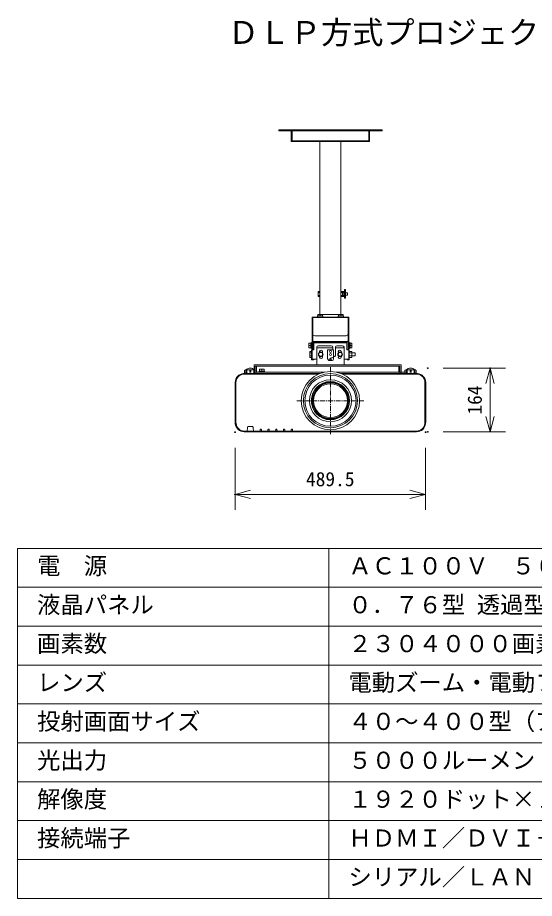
# Model space of a CAD drawing. Units: millimetres, scale not verified. Extents: x -62 to 63, y -57 to 57.
# Drawn here: x -62.5 to 3.9, y -56.5 to 56.7 of the extents above; entities that cross this region are included whole.
import ezdxf
from ezdxf.enums import TextEntityAlignment as Align

# ---------------------------------------------------------------- set-up
doc = ezdxf.new("R2010")
doc.units = ezdxf.units.MM
doc.header["$LTSCALE"] = 0.125
doc.header["$PDMODE"] = 32
doc.header["$PDSIZE"] = 0.0625
doc.linetypes.add('USER2', pattern=[8, 5, -1, 1, -1])
for name, color, linetype, lineweight in [('0-0_0', 7, 'Continuous', 18), ('0-2_WAKU', 1, 'Continuous', 18), ('0-4_GAIKEI', 1, 'Continuous', 18), ('0-5_SUNPO', 7, 'Continuous', 18), ('0-7_DEFAULT_1', 7, 'USER2', 18)]:
    doc.layers.add(name, color=color, linetype=linetype, lineweight=lineweight)
doc.layers.add('0-1_DEFPOINTS', color=7, linetype='Continuous')
doc.layers.add('0-3_MOJI1', color=7, linetype='Continuous')
doc.styles.add('ＭＳ ゴシック', font='')
doc.styles.get('ＭＳ ゴシック').set_extended_font_data('MS Gothic')

# ---------------------------------------------------------------- blocks, each defined once
blk = doc.blocks.new('_OPEN30')
at = {"layer": '0-0_0'}
blk.add_line((0, 0), (-1, 0), dxfattribs=at)
blk.add_lwpolyline([(-1, 0.26795), (0, 0), (-1, -0.26795)], dxfattribs=at)
blk = doc.blocks.new('D6')
at = {"layer": '0-1_DEFPOINTS'}
for p in [(-14.8893, 13.9468), (-6.8892, 13.9468), (-14.8893, 5.7254)]:
    blk.add_point(p, dxfattribs=at)
at = {"layer": '0-5_SUNPO'}
for p, q in [((-12.8893, 13.9468), (-4.8892, 13.9468)), ((-6.8892, 7.7254), (-6.8892, 11.9468)), ((-12.8893, 5.7254), (-4.8892, 5.7254))]:
    blk.add_line(p, q, dxfattribs=at)
at = {"layer": '0-5_SUNPO', "xscale": 2, "yscale": 2}
for p, rotation in [((-6.8892, 13.9468), 90), ((-6.8892, 5.7254), 270)]:
    blk.add_blockref('_OPEN30', p, dxfattribs=dict(at, rotation=rotation))
at = {"layer": '0-5_SUNPO', "style": 'ＭＳ ゴシック'}
blk.add_text('164', height=1.833, rotation=90, dxfattribs=at).set_placement((-7.3892, 7.9611), align=Align.BOTTOM_LEFT)
blk = doc.blocks.new('D5')
at = {"layer": '0-1_DEFPOINTS'}
for p in [(-39.6443, 5.7006), (-15.1689, 5.7006), (-39.6443, -2.2995)]:
    blk.add_point(p, dxfattribs=at)
at = {"layer": '0-5_SUNPO'}
for p, q in [((-39.6443, 3.7006), (-39.6443, -4.2995)), ((-15.1689, 3.7006), (-15.1689, -4.2995)), ((-17.1689, -2.2995), (-37.6443, -2.2995))]:
    blk.add_line(p, q, dxfattribs=at)
at = {"layer": '0-5_SUNPO', "xscale": 2, "yscale": 2, "rotation": 180}
blk.add_blockref('_OPEN30', (-39.6443, -2.2995), dxfattribs=at)
at = {"layer": '0-5_SUNPO', "xscale": 2, "yscale": 2}
blk.add_blockref('_OPEN30', (-15.1689, -2.2995), dxfattribs=at)
at = {"layer": '0-5_SUNPO', "style": 'ＭＳ ゴシック'}
blk.add_text('489.5', height=1.833, dxfattribs=at).set_placement((-30.5316, -1.7995), align=Align.BOTTOM_LEFT)

msp = doc.modelspace()

# ---------------------------------------------------------------- linework, layer by layer
at = {"layer": '0-2_WAKU', "color": 4}
for p, q in [((-62.4884, -11.5241), (-62.4884, -56.5241)), ((62.5116, -11.5241), (-62.4884, -11.5241)), ((-22.4884, -56.5241), (-22.4884, -11.5241)), ((-62.4884, -56.5241), (62.5116, -56.5241))]:
    msp.add_line(p, q, dxfattribs=at)
at = {"layer": '0-2_WAKU'}
for p, q in [((-62.4884, -16.5241), (62.5116, -16.5241)), ((-62.4884, -21.5241), (62.5116, -21.5241)), ((-62.4884, -26.5241), (62.5116, -26.5241)), ((-62.4884, -31.5241), (62.5116, -31.5241)), ((-62.4884, -36.5241), (62.5116, -36.5241)), ((-62.4884, -41.5241), (62.5116, -41.5241)), ((-62.4884, -46.5241), (62.5116, -46.5241)), ((-62.4884, -51.5241), (62.5116, -51.5241))]:
    msp.add_line(p, q, dxfattribs=at)
at = {"layer": '0-4_GAIKEI'}
for p, q in [((-28.9289, 42.2864), (-28.9289, 42.1851)), ((-28.9289, 42.2864), (-15.668, 42.2864)), ((-28.9289, 42.1851), (-15.668, 42.1851)), ((-27.3304, 40.8035), (-27.3304, 42.1851)), ((-27.2294, 40.9047), (-27.2294, 42.1851)), ((-17.3674, 40.9047), (-17.3674, 42.1851)), ((-17.2664, 40.8035), (-17.2664, 42.1851)), ((-15.668, 42.2864), (-15.668, 42.1851)), ((-27.3304, 40.8035), (-17.2664, 40.8035)), ((-27.2294, 40.9047), (-17.3674, 40.9047)), ((-23.6413, 18.5684), (-23.6413, 40.8035)), ((-23.8718, 21.4955), (-23.8718, 20.8818)), ((-23.6413, 21.4955), (-23.8718, 21.4955)), ((-23.8718, 21.3812), (-23.6413, 21.3812)), ((-23.8718, 21.005), (-23.6413, 21.005)), ((-23.8718, 20.8818), (-23.6413, 20.8818)), ((-23.6413, 20.8818), (-23.6413, 21.4955)), ((-20.5652, 21.3812), (-20.9556, 21.3812)), ((-20.5652, 21.005), (-20.9556, 21.005)), ((-20.7584, 21.4955), (-20.7584, 20.8818)), ((-24.6503, 12.8211), (-24.6503, 18.2248)), ((-19.9465, 18.2248), (-24.6503, 18.2248)), ((-20.0227, 18.1486), (-24.5741, 18.1486)), ((-24.5741, 14.0076), (-24.5741, 18.1486)), ((-23.9713, 18.3793), (-23.9268, 18.3793)), ((-23.9713, 18.2248), (-23.9713, 18.3793)), ((-23.9268, 18.5684), (-23.63, 18.5684)), ((-23.9268, 18.3793), (-23.9268, 18.5684)), ((-23.9244, 18.3793), (-23.9268, 18.3793)), ((-23.9244, 18.3793), (-23.6325, 18.3793)), ((-23.63, 18.3793), (-23.6325, 18.3793)), ((-23.63, 18.5684), (-23.3332, 18.5684)), ((-23.63, 18.3793), (-23.63, 18.5684)), ((-23.6276, 18.3793), (-23.63, 18.3793)), ((-23.6276, 18.3793), (-23.3357, 18.3793)), ((-23.3332, 18.3793), (-23.3357, 18.3793)), ((-23.3333, 18.3793), (-23.2887, 18.3793)), ((-23.3332, 18.3793), (-23.3332, 18.5684)), ((-23.2887, 18.3793), (-23.2887, 18.2248)), ((-21.3081, 18.3793), (-21.3081, 18.2248)), ((-21.2636, 18.3793), (-21.3081, 18.3793)), ((-21.2636, 18.3793), (-21.2636, 18.5684)), ((-21.2636, 18.3793), (-21.2611, 18.3793)), ((-20.9692, 18.3793), (-21.2611, 18.3793)), ((-20.9668, 18.3793), (-20.9643, 18.3793)), ((-20.6724, 18.3793), (-20.9643, 18.3793)), ((-20.6724, 18.3793), (-20.67, 18.3793)), ((-20.0227, 14.0076), (-20.0227, 18.1486)), ((-19.9465, 12.8211), (-19.9465, 18.2248)), ((-25.0555, 14.5737), (-25.0555, 14.8705)), ((-24.818, 14.8705), (-25.0555, 14.8705)), ((-24.818, 14.8705), (-24.818, 14.915)), ((-24.818, 14.915), (-24.729, 14.915)), ((-24.818, 14.8705), (-24.818, 14.868)), ((-24.818, 14.5761), (-24.818, 14.868)), ((-24.729, 14.1879), (-24.729, 14.9595)), ((-24.729, 14.9595), (-24.6503, 14.9595)), ((-20.0227, 15.0803), (-24.5741, 15.0803)), ((-24.4218, 14.0076), (-24.4218, 15.0803)), ((-20.1751, 15.0042), (-24.4218, 15.0042)), ((-20.1751, 14.928), (-24.4218, 14.928)), ((-20.2893, 15.8286), (-24.3075, 15.8286)), ((-20.1751, 14.0076), (-20.1751, 15.0803)), ((-19.8678, 14.9595), (-19.9465, 14.9595)), ((-19.8678, 14.1879), (-19.8678, 14.9595)), ((-19.7788, 14.915), (-19.8678, 14.915)), ((-19.7788, 14.8705), (-19.7788, 14.915)), ((-19.7788, 14.8705), (-19.7788, 14.868)), ((-19.7788, 14.8705), (-19.5414, 14.8705)), ((-19.7788, 14.5761), (-19.7788, 14.868)), ((-25.0555, 14.2769), (-25.0555, 14.5737)), ((-24.818, 14.5737), (-25.0555, 14.5737)), ((-24.818, 14.2769), (-25.0555, 14.2769)), ((-24.7265, 13.812), (-24.9434, 13.812)), ((-24.7265, 13.617), (-24.9434, 13.617)), ((-24.818, 14.5761), (-24.818, 14.5737)), ((-24.818, 14.5737), (-24.818, 14.5712)), ((-24.818, 14.2793), (-24.818, 14.5712)), ((-24.818, 14.2793), (-24.818, 14.2769)), ((-24.818, 14.2324), (-24.818, 14.2769)), ((-24.729, 14.2324), (-24.818, 14.2324)), ((-24.6503, 14.1879), (-24.729, 14.1879)), ((-24.7265, 12.7449), (-24.7265, 14.0076)), ((-24.4218, 14.0076), (-24.7265, 14.0076)), ((-24.0514, 12.0718), (-24.0514, 14.3396)), ((-24.0514, 14.2499), (-21.9955, 14.2499)), ((-23.8609, 14.5301), (-22.186, 14.5301)), ((-23.8155, 13.4307), (-23.6816, 13.6626)), ((-23.6816, 13.6626), (-23.4139, 13.6626)), ((-23.4139, 13.6626), (-23.28, 13.4307)), ((-21.9955, 13.9905), (-21.9955, 14.3396)), ((-21.6632, 13.299), (-21.6632, 14.3396)), ((-21.6632, 14.2499), (-20.5455, 14.2499)), ((-21.4728, 14.5301), (-20.7359, 14.5301)), ((-21.1829, 13.6626), (-21.3168, 13.4307)), ((-20.9152, 13.6626), (-21.1829, 13.6626)), ((-20.7813, 13.4307), (-20.9152, 13.6626)), ((-20.5455, 12.0718), (-20.5455, 14.3396)), ((-20.1751, 14.0076), (-19.8703, 14.0076)), ((-19.9465, 14.1879), (-19.8678, 14.1879)), ((-19.8703, 12.7449), (-19.8703, 14.0076)), ((-19.8703, 13.812), (-19.5361, 13.812)), ((-19.8703, 13.617), (-19.5361, 13.617)), ((-19.7788, 14.5737), (-19.7788, 14.5712)), ((-19.7788, 14.2793), (-19.7788, 14.5712)), ((-19.7788, 14.2793), (-19.7788, 14.2769)), ((-19.5361, 13.0251), (-19.5361, 13.812)), ((-19.1351, 13.6154), (-19.5361, 13.6154)), ((-19.1351, 13.233), (-19.1351, 13.6154)), ((-24.7265, 13.2353), (-24.9434, 13.2353)), ((-24.4514, 12.7449), (-24.7265, 12.7449)), ((-24.0514, 12.8211), (-24.6503, 12.8211)), ((-24.4514, 12.7449), (-24.4514, 12.8211)), ((-23.6816, 13.1988), (-23.8155, 13.4307)), ((-23.4139, 13.1988), (-23.6816, 13.1988)), ((-23.28, 13.4307), (-23.4139, 13.1988)), ((-22.4903, 12.6416), (-22.0925, 12.6416)), ((-21.9021, 13.1086), (-21.8537, 13.1086)), ((-21.3168, 13.4307), (-21.1829, 13.1988)), ((-21.1829, 13.1988), (-20.9152, 13.1988)), ((-20.9152, 13.1988), (-20.7813, 13.4307)), ((-19.9465, 12.8211), (-20.5455, 12.8211)), ((-20.1454, 12.7449), (-20.1454, 12.8211)), ((-20.1454, 12.7449), (-19.8703, 12.7449)), ((-19.8703, 13.2353), (-19.5361, 13.2353)), ((-19.8703, 13.0251), (-19.5361, 13.0251)), ((-19.5361, 13.233), (-19.1351, 13.233)), ((-33.3236, 11.1128), (-33.3236, 11.3388)), ((-33.2945, 11.1128), (-33.2945, 11.3388)), ((-31.9468, 11.4447), (-33.2571, 11.4443)), ((-33.1438, 11.3388), (-33.1438, 11.1128)), ((-33.0376, 11.1128), (-33.0376, 11.3388)), ((-32.6736, 11.3388), (-32.6736, 11.1128)), ((-32.5235, 11.1128), (-32.5235, 11.3388)), ((-32.1595, 11.3388), (-32.1595, 11.1128)), ((-32.0996, 12.0718), (-13.2155, 12.0718)), ((-32.0996, 11.4797), (-32.0996, 12.0718)), ((-32.0533, 11.1128), (-32.0533, 11.3388)), ((-31.9026, 11.3388), (-31.9026, 11.1128)), ((-31.8735, 11.1128), (-31.8735, 11.3388)), ((-31.7907, 11.1453), (-31.7907, 11.9033)), ((-30.8203, 11.28), (-30.8203, 11.5174)), ((-13.51, 11.1453), (-13.51, 11.9033)), ((-13.3601, 10.9696), (-13.3601, 11.9033)), ((-13.2155, 10.9696), (-13.2155, 12.0718)), ((-12.7233, 11.1128), (-12.7233, 11.3388)), ((-12.6942, 11.3388), (-12.6942, 11.1128)), ((-12.6501, 11.4447), (-11.3397, 11.4443)), ((-12.5435, 11.1128), (-12.5435, 11.3388)), ((-12.4373, 11.3388), (-12.4373, 11.1128)), ((-12.0733, 11.1128), (-12.0733, 11.3388)), ((-11.9232, 11.3388), (-11.9232, 11.1128)), ((-11.5592, 11.1128), (-11.5592, 11.3388)), ((-11.453, 11.3388), (-11.453, 11.1128)), ((-11.3023, 11.1128), (-11.3023, 11.3388)), ((-11.2733, 11.1128), (-11.2733, 11.3388)), ((-33.4861, 10.9696), (-33.4861, 10.9697)), ((-23.8775, 10.87), (-33.4816, 10.87)), ((-33.2488, 10.9947), (-32.9736, 10.9947)), ((-32.9736, 10.9822), (-32.9736, 10.9947)), ((-32.2235, 10.9947), (-31.9483, 10.9947)), ((-32.2235, 10.9822), (-32.2235, 10.9947)), ((-31.8735, 11.1453), (-23.0417, 11.1453)), ((-31.503, 11.1435), (-31.503, 11.191)), ((-31.503, 11.191), (-30.7313, 11.191)), ((-31.4115, 11.28), (-31.4139, 11.28)), ((-31.4115, 11.28), (-31.1196, 11.28)), ((-31.1171, 11.28), (-31.1196, 11.28)), ((-31.1147, 11.28), (-30.8228, 11.28)), ((-30.8203, 11.28), (-30.8228, 11.28)), ((-30.8203, 11.28), (-30.7758, 11.28)), ((-30.7758, 11.28), (-30.7758, 11.191)), ((-30.7313, 11.191), (-30.7313, 11.1435)), ((-23.6494, 10.9697), (-23.6494, 10.9678)), ((-12.7233, 11.1453), (-21.5551, 11.1453)), ((-20.9475, 10.9697), (-20.9475, 10.9678)), ((-11.1152, 10.87), (-20.7193, 10.87)), ((-12.3733, 10.9947), (-12.6485, 10.9947)), ((-12.3733, 10.9822), (-12.3733, 10.9947)), ((-11.6233, 10.9822), (-11.6233, 10.9947)), ((-11.3481, 10.9947), (-11.6233, 10.9947)), ((-11.1107, 10.9697), (-11.1108, 10.9696)), ((-34.4364, 9.8241), (-34.5361, 9.8241)), ((-34.4364, 9.8241), (-34.4364, 4.699)), ((-10.1605, 4.699), (-10.1605, 9.8241)), ((-10.0607, 9.8241), (-10.1605, 9.8241)), ((-10.0607, 9.8132), (-10.0608, 9.8132)), ((-34.5366, 8.6322), (-34.5361, 8.6322)), ((-34.5361, 7.7072), (-34.5366, 7.7072)), ((-34.5366, 6.7822), (-34.5361, 6.7822)), ((-34.5361, 5.0959), (-34.5511, 5.0959)), ((-34.5511, 4.7946), (-34.5511, 5.0959)), ((-34.5361, 5.0409), (-34.5511, 5.0409)), ((-34.5361, 5.0196), (-34.5511, 5.0196)), ((-34.5361, 4.8901), (-34.5511, 4.8901)), ((-34.5361, 4.7946), (-34.5511, 4.7946)), ((-34.536, 4.6946), (-34.5361, 4.6946)), ((-34.4364, 4.699), (-34.4214, 4.5281)), ((-10.1754, 4.5281), (-10.1605, 4.699)), ((-10.0607, 4.6946), (-10.0608, 4.6946)), ((-34.4214, 4.5281), (-34.5208, 4.5194)), ((-11.2217, 3.5693), (-33.3751, 3.5693)), ((-33.3751, 3.5693), (-33.3751, 3.4696)), ((-32.9682, 4.0512), (-32.9936, 3.4696)), ((-32.3213, 4.1396), (-32.8758, 4.1396)), ((-32.2035, 3.4696), (-32.2289, 4.0512)), ((-31.3313, 3.749), (-31.3392, 3.5693)), ((-31.2082, 3.7896), (-31.2889, 3.7896)), ((-31.1579, 3.5693), (-31.1657, 3.749)), ((-30.3313, 3.749), (-30.3392, 3.5693)), ((-30.2082, 3.7896), (-30.2889, 3.7896)), ((-30.1579, 3.5693), (-30.1657, 3.749)), ((-29.3313, 3.749), (-29.3392, 3.5693)), ((-29.2082, 3.7896), (-29.2889, 3.7896)), ((-29.1579, 3.5693), (-29.1657, 3.749)), ((-28.3313, 3.749), (-28.3391, 3.5693)), ((-28.2081, 3.7896), (-28.2888, 3.7896)), ((-28.1578, 3.5693), (-28.1657, 3.749)), ((-27.3313, 3.749), (-27.3391, 3.5693)), ((-27.2081, 3.7896), (-27.2888, 3.7896)), ((-27.1578, 3.5693), (-27.1657, 3.749)), ((-11.2217, 3.5693), (-11.2217, 3.4696)), ((-10.0761, 4.5194), (-10.1754, 4.5281))]:
    msp.add_line(p, q, dxfattribs=at)
at = {"layer": '0-4_GAIKEI', "color": 7}
for p, q in [((-23.6494, 10.9696), (-33.4861, 10.9696)), ((-11.1108, 10.9696), (-20.9475, 10.9696)), ((-34.5361, 9.8241), (-34.5361, 4.6946)), ((-10.0608, 4.6946), (-10.0608, 9.8241)), ((-34.5361, 4.6946), (-34.5208, 4.5194)), ((-10.0762, 4.5194), (-10.0608, 4.6946)), ((-11.2217, 3.4696), (-33.3751, 3.4696))]:
    msp.add_line(p, q, dxfattribs=at)
at = {"layer": '0-4_GAIKEI', "color": 7, "linetype": 'USER2'}
msp.add_line((-26.6156, 7.4697), (-17.9812, 7.4697), dxfattribs=at)
at = {"layer": '0-4_GAIKEI'}
for points in [[(-23.6413, 18.5684), (-20.9556, 18.5684), (-20.9556, 40.8035)], [(-23.6276, 18.3793), (-23.6276, 18.3793), (-23.6276, 18.3793)], [(-20.67, 18.3793), (-20.67, 18.5684), (-20.9668, 18.5684), (-21.2636, 18.5684)], [(-20.9692, 18.3793), (-20.9668, 18.3793), (-20.9668, 18.5684)], [(-20.9692, 18.3793), (-20.9692, 18.3793), (-20.9692, 18.3793)], [(-20.6255, 18.2248), (-20.6255, 18.3793), (-20.67, 18.3793)], [(-19.7788, 14.2769), (-19.5414, 14.2769), (-19.5414, 14.5737), (-19.5414, 14.8705)], [(-24.7265, 13.0251), (-24.9434, 13.0251), (-24.9434, 13.812)], [(-24.818, 14.5761), (-24.818, 14.5761), (-24.818, 14.5761)], [(-21.9021, 12.8321), (-21.9021, 13.9905), (-22.6808, 13.9905), (-22.6808, 12.8321), (-22.4903, 12.6416)], [(-19.8678, 14.2324), (-19.7788, 14.2324), (-19.7788, 14.2769)], [(-19.7788, 14.5761), (-19.7788, 14.5737), (-19.5414, 14.5737)], [(-19.7788, 14.5761), (-19.7788, 14.5761), (-19.7788, 14.5761)], [(-31.9551, 11.4447), (-31.9551, 11.9033), (-13.3601, 11.9033)], [(-31.4139, 11.28), (-31.4139, 11.5174), (-31.1171, 11.5174), (-30.8203, 11.5174)], [(-31.1147, 11.28), (-31.1171, 11.28), (-31.1171, 11.5174)], [(-31.4584, 11.191), (-31.4584, 11.28), (-31.4139, 11.28)], [(-31.1147, 11.28), (-31.1147, 11.28), (-31.1147, 11.28)]]:
    msp.add_lwpolyline(points, dxfattribs=at)
for points in [[(-20.4886, 20.6629), (-20.372, 20.6629), (-20.372, 21.7614), (-20.4886, 21.7614)], [(-20.9556, 21.4955), (-20.5652, 21.4955), (-20.5652, 20.8818), (-20.9556, 20.8818)], [(-20.5652, 21.342), (-20.1222, 21.342), (-20.1222, 21.0324), (-20.5652, 21.0324)]]:
    msp.add_lwpolyline(points, close=True, dxfattribs=at)
for centre, radius in [((-23.5478, 13.4307), 0.3014), ((-22.2984, 13.7985), 0.1305), ((-21.0491, 13.4307), 0.3014), ((-22.2984, 13.4102), 0.1305), ((-22.2984, 12.8215), 0.1305), ((-22.0925, 12.8321), 0.1905), ((-22.2984, 7.4697), 3.75), ((-22.2984, 7.4697), 3.4777), ((-22.2984, 7.4697), 3.2889), ((-22.2984, 7.4697), 2.4555), ((-22.2984, 7.4697), 2.3956), ((-22.2984, 7.4697), 2.2881), ((-22.2984, 7.4697), 2.1775)]:
    msp.add_circle(centre, radius, dxfattribs=at)
for centre, radius, start, end in [((-24.3075, 16.0952), 0.2667, 180, 270), ((-20.2893, 16.0952), 0.2667, 270, 360), ((-23.8609, 14.3396), 0.1905, 90, 180), ((-18.6669, 12.6919), 5.1321, 167.77941, 168.78244), ((-23.4972, 13.7782), 0.1855, 0, 179.99996), ((-18.6401, 12.6068), 4.8163, 165.92317, 167.48087), ((-22.186, 14.3396), 0.1905, 0, 90), ((-21.4728, 14.3396), 0.1905, 90, 180), ((-21.0996, 13.7782), 0.1855, 0.00004, 180), ((-25.9568, 12.6068), 4.8163, 12.51913, 14.07683), ((-25.9299, 12.6919), 5.1321, 11.21756, 12.22059), ((-20.7359, 14.3396), 0.1905, 0, 90), ((-18.6669, 14.1695), 5.1321, 191.21756, 192.22059), ((-23.4972, 13.0831), 0.1855, 180.00004, 0), ((-18.6401, 14.2546), 4.8163, 192.51913, 194.07683), ((-21.8537, 13.299), 0.1905, 270, 360), ((-25.9568, 14.2546), 4.8163, 345.92317, 347.48087), ((-21.0996, 13.0831), 0.1855, 180, 359.99996), ((-25.9299, 14.1695), 5.1321, 347.77941, 348.78244), ((-33.2486, 11.3388), 0.075, 143.20231, 180), ((-33.3486, 11.4138), 0.05, 323.13025, 348.99034), ((-32.5986, 10.9197), 0.75, 44.47267, 135.52733), ((-31.8485, 11.4138), 0.05, 191.00966, 216.86975), ((-31.9485, 11.3388), 0.075, 0, 36.79769), ((-12.6483, 11.3388), 0.075, 143.20231, 180), ((-12.7483, 11.4138), 0.05, 323.13025, 348.99034), ((-11.9983, 10.9197), 0.75, 44.47267, 135.52733), ((-11.2483, 11.4138), 0.05, 191.00966, 216.86975), ((-11.3483, 11.3388), 0.075, 0, 36.79769), ((-33.3861, 9.8241), 1.0503, 95.21947, 180), ((-33.2486, 11.1128), 0.075, 180, 216.73327), ((-31.9485, 11.1128), 0.075, 323.26673, 0), ((-23.6494, 10.9947), 0.025, 270, 290.9689), ((-23.6494, 10.9947), 0.0251, 270, 290.9689), ((-20.9475, 10.9947), 0.0251, 249.0311, 270), ((-20.9475, 10.9947), 0.025, 249.0311, 270), ((-12.6483, 11.1128), 0.075, 180, 216.73327), ((-11.3483, 11.1128), 0.075, 323.26673, 0), ((-11.2108, 9.8241), 1.0503, 0, 84.78053), ((-22.2984, 7.4697), 2.7, 90.10623, 269.8934), ((-22.2984, 7.4697), 2.7, 270.1061, 89.8939), ((-34.0066, 8.6322), 0.53, 177.97919, 182.02081), ((-34.1116, 8.6322), 0.425, 178.24964, 181.75036), ((-34.0066, 7.7072), 0.53, 177.97919, 182.02081), ((-34.0066, 6.7822), 0.53, 177.97919, 182.02081), ((-34.1116, 6.7822), 0.425, 178.24964, 181.75036), ((-33.3751, 4.6196), 1.0503, 185, 270), ((-32.8758, 4.0471), 0.0925, 90, 177.5), ((-32.3213, 4.0471), 0.0925, 2.5, 90), ((-31.2889, 3.7471), 0.0425, 90, 177.5), ((-31.2082, 3.7471), 0.0425, 2.5, 90), ((-30.2889, 3.7471), 0.0425, 90, 177.5), ((-30.2082, 3.7471), 0.0425, 2.5, 90), ((-29.2889, 3.7471), 0.0425, 90, 177.5), ((-29.2082, 3.7471), 0.0425, 2.5, 90), ((-28.2888, 3.7471), 0.0425, 90, 177.5), ((-28.2081, 3.7471), 0.0425, 2.5, 90), ((-27.2888, 3.7471), 0.0425, 90, 177.5), ((-27.2081, 3.7471), 0.0425, 2.5, 90), ((-11.2217, 4.6196), 1.0503, 270, 355)]:
    msp.add_arc(centre, radius, start, end, dxfattribs=at)
at = {"layer": '0-4_GAIKEI', "color": 7}
for centre, start, end in [((-33.3861, 9.8241), 94.98876, 180), ((-11.2108, 9.8241), 0, 85.01124), ((-33.3751, 4.6196), 185, 270), ((-11.2217, 4.6196), 270, 355)]:
    msp.add_arc(centre, 1.1499, start, end, dxfattribs=at)
at = {"layer": '0-7_DEFAULT_1'}
msp.add_line((-22.2984, 3.1525), (-22.2984, 11.7869), dxfattribs=at)

# ---------------------------------------------------------------- block references
at = {"layer": '0-5_SUNPO'}
for name in ['D6', 'D5']:
    msp.add_blockref(name, (5.094, -2.2771), dxfattribs=at)

# ---------------------------------------------------------------- texts
at = {"layer": '0-3_MOJI1', "style": 'ＭＳ ゴシック'}
for s, height, p in [('ＤＬＰ方式プロジェクター天吊り金具付', 2.933, (-35.4884, 52.4759)), ('電\u3000源', 2.199, (-59.9884, -15.5241)), ('ＡＣ１００Ｖ\u3000５０／６０Ｈｚ', 2.199, (-19.9884, -15.5241)), ('液晶パネル', 2.199, (-59.9884, -20.5241)), ('０．７６型 透過型液晶パネル ３原色方式', 2.199, (-19.9884, -20.5241)), ('画素数', 2.199, (-59.9884, -25.5241)), ('２３０４０００画素×３枚', 2.199, (-19.9884, -25.5241)), ('レンズ', 2.199, (-59.9884, -30.5241)), ('電動ズーム・電動フォーカス', 2.199, (-19.9884, -30.5241)), ('投射画面サイズ', 2.199, (-59.9884, -35.5241)), ('４０～４００型（アスペクト比１６：１０）', 2.199, (-19.9884, -35.5241)), ('光出力', 2.199, (-59.9884, -40.5241)), ('５０００ルーメン', 2.199, (-19.9884, -40.5241)), ('解像度', 2.199, (-59.9884, -45.5241)), ('１９２０ドット×１２００ドット', 2.199, (-19.9884, -45.5241)), ('接続端子', 2.199, (-59.9884, -50.5241)), ('ＨＤＭＩ／ＤＶＩ－Ｄ／Ｓビデオ、ＲＧＢ', 2.199, (-19.9884, -50.5241)), ('シリアル／ＬＡＮ', 2.199, (-19.9884, -55.5241))]:
    msp.add_text(s, height=height, dxfattribs=at).set_placement(p, align=Align.BOTTOM_LEFT)

doc.saveas('drawing.dxf')
